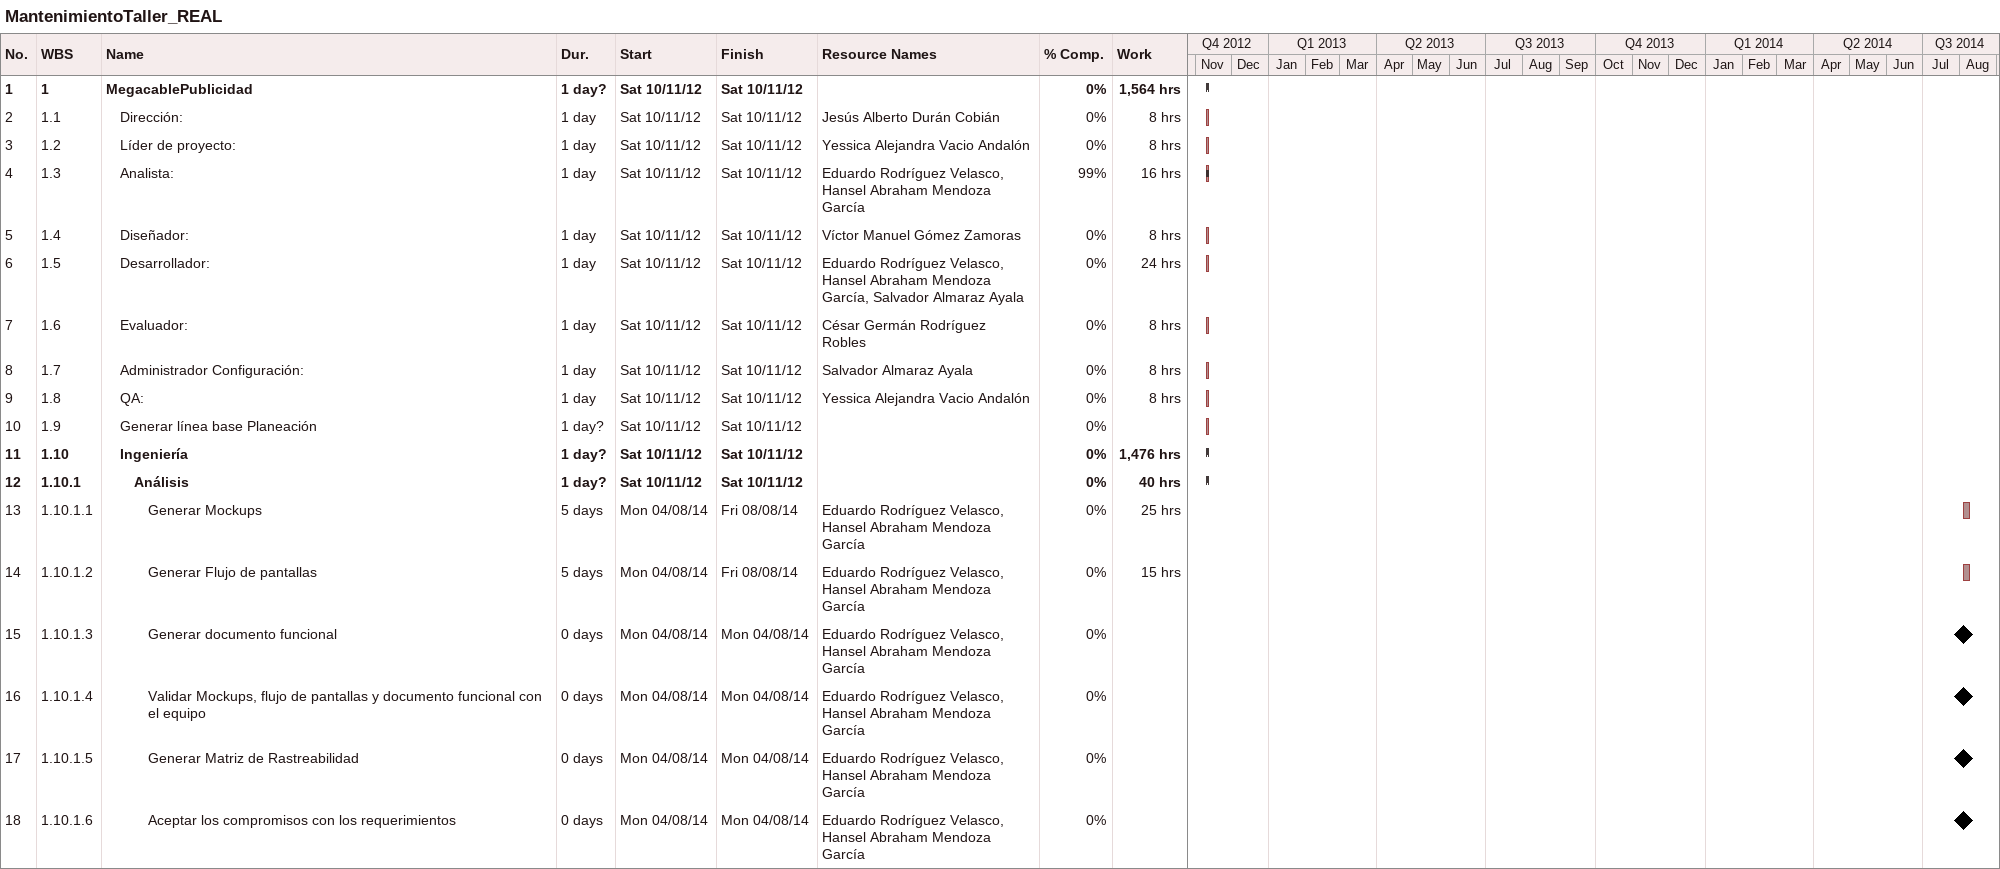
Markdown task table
MantenimientoTaller_REAL

| ID | WBS | Task | Duration | Start | Finish | Resources | % complete | Work (h) |
|---|---|---|---|---|---|---|---|---|
| 1 | 1 | **MegacablePublicidad** | 1d? | 2012-11-10 | 2012-11-10 |  | 0 | 1564 |
| 2 | 1.1 | Dirección: | 1d | 2012-11-10 | 2012-11-10 | Jesús Alberto Durán Cobián | 0 | 8 |
| 3 | 1.2 | Líder de proyecto: | 1d | 2012-11-10 | 2012-11-10 | Yessica Alejandra Vacio Andalón | 0 | 8 |
| 4 | 1.3 | Analista: | 1d | 2012-11-10 | 2012-11-10 | Eduardo Rodríguez Velasco, Hansel Abraham Mendoza García | 99 | 16 |
| 5 | 1.4 | Diseñador: | 1d | 2012-11-10 | 2012-11-10 | Víctor Manuel Gómez Zamoras | 0 | 8 |
| 6 | 1.5 | Desarrollador: | 1d | 2012-11-10 | 2012-11-10 | Eduardo Rodríguez Velasco, Hansel Abraham Mendoza García, Salvador Almaraz Ayala | 0 | 24 |
| 7 | 1.6 | Evaluador: | 1d | 2012-11-10 | 2012-11-10 | César Germán Rodríguez Robles | 0 | 8 |
| 8 | 1.7 | Administrador Configuración: | 1d | 2012-11-10 | 2012-11-10 | Salvador Almaraz Ayala | 0 | 8 |
| 9 | 1.8 | QA: | 1d | 2012-11-10 | 2012-11-10 | Yessica Alejandra Vacio Andalón | 0 | 8 |
| 10 | 1.9 | Generar línea base Planeación | 1d? | 2012-11-10 | 2012-11-10 |  | 0 |  |
| 11 | 1.10 | **Ingeniería** | 1d? | 2012-11-10 | 2012-11-10 |  | 0 | 1476 |
| 12 | 1.10.1 | **Análisis** | 1d? | 2012-11-10 | 2012-11-10 |  | 0 | 40 |
| 13 | 1.10.1.1 | Generar Mockups | 5d | 2014-08-04 | 2014-08-08 | Eduardo Rodríguez Velasco, Hansel Abraham Mendoza García | 0 | 25 |
| 14 | 1.10.1.2 | Generar Flujo de pantallas | 5d | 2014-08-04 | 2014-08-08 | Eduardo Rodríguez Velasco, Hansel Abraham Mendoza García | 0 | 15 |
| 15 | 1.10.1.3 | Generar documento funcional | 0d | 2014-08-04 | 2014-08-04 | Eduardo Rodríguez Velasco, Hansel Abraham Mendoza García | 0 |  |
| 16 | 1.10.1.4 | Validar Mockups, flujo de pantallas y documento funcional con el equipo | 0d | 2014-08-04 | 2014-08-04 | Eduardo Rodríguez Velasco, Hansel Abraham Mendoza García | 0 |  |
| 17 | 1.10.1.5 | Generar Matriz de Rastreabilidad | 0d | 2014-08-04 | 2014-08-04 | Eduardo Rodríguez Velasco, Hansel Abraham Mendoza García | 0 |  |
| 18 | 1.10.1.6 | Aceptar los compromisos con los requerimientos | 0d | 2014-08-04 | 2014-08-04 | Eduardo Rodríguez Velasco, Hansel Abraham Mendoza García | 0 |  |
